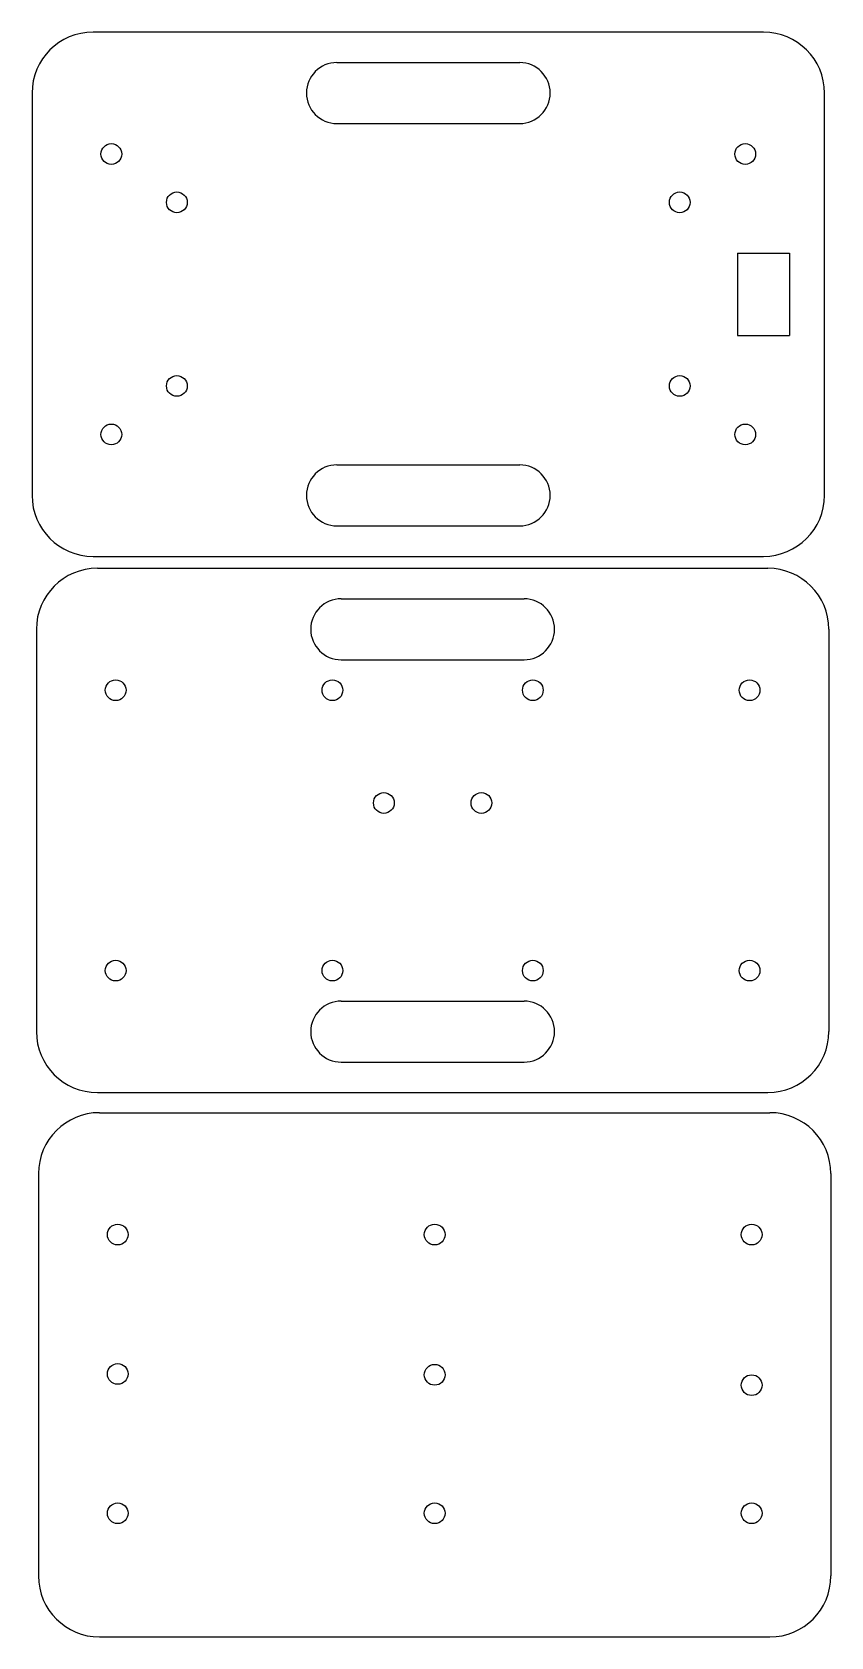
# Model space of a CAD drawing. Header units: millimetres. Extents: x -65 to 66, y -220 to 43.
import ezdxf

# ---------------------------------------------------------------- set-up
doc = ezdxf.new("R2010")
doc.units = ezdxf.units.MM

msp = doc.modelspace()

# ---------------------------------------------------------------- linework, layer by layer
at = {"color": 7, "linetype": 'Continuous', "lineweight": 25}
for p, q in [((55, 43), (-55, 43)), ((-15, 38), (15, 38)), ((-65, 33), (-65, -33)), ((65, -33), (65, 33)), ((-15, 28), (15, 28)), ((50.75, 6.75), (59.25, 6.75)), ((50.75, 6.75), (50.75, -6.75)), ((59.25, 6.75), (59.25, -6.75)), ((50.75, -6.75), (59.25, -6.75)), ((-15, -28), (15, -28)), ((-15, -38), (15, -38)), ((-55, -43), (55, -43)), ((-54.29, -44.96), (55.71, -44.96)), ((-14.29, -49.96), (15.71, -49.96)), ((-64.29, -54.96), (-64.29, -120.96)), ((65.71, -54.96), (65.71, -120.96)), ((-14.29, -59.96), (15.71, -59.96)), ((-14.29, -115.96), (15.71, -115.96)), ((-14.29, -125.96), (15.71, -125.96)), ((-54.29, -130.96), (55.71, -130.96)), ((-53.95, -134.26), (56.05, -134.26)), ((-63.95, -144.26), (-63.95, -210.26)), ((66.05, -144.26), (66.05, -210.26)), ((-53.95, -220.26), (56.05, -220.26))]:
    msp.add_line(p, q, dxfattribs=at)
for centre in [(-52, 23), (52, 23), (-41.25, 15.07), (41.25, 15.07), (-41.25, -15.05), (41.25, -15.05), (-52, -23), (52, -23), (-51.29, -64.96), (-15.73, -64.96), (17.15, -64.96), (52.71, -64.96), (-7.29, -83.46), (8.71, -83.46), (-51.29, -110.96), (-15.73, -110.96), (17.15, -110.96), (52.71, -110.96), (-50.95, -154.26), (1.05, -154.26), (53.05, -154.26), (-50.95, -177.12), (1.05, -177.26), (53.05, -178.96), (-50.95, -199.98), (1.05, -199.98), (53.05, -199.98)]:
    msp.add_circle(centre, 1.7, dxfattribs=at)
for centre, radius, start, end in [((-55, 33), 10, 90, 180), ((55, 33), 10, 0, 90), ((-15, 33), 5, 90, 270), ((15, 33), 5, 270, 90), ((-15, -33), 5, 90, 270), ((15, -33), 5, 270, 90), ((-55, -33), 10, 180, 270), ((55, -33), 10, 270, 0), ((-54.29, -54.96), 10, 90, 180), ((55.71, -54.96), 10, 0, 90), ((-14.29, -54.96), 5, 90, 270), ((15.71, -54.96), 5, 270, 90), ((-14.29, -120.96), 5, 90, 270), ((15.71, -120.96), 5, 270, 90), ((-54.29, -120.96), 10, 180, 270), ((55.71, -120.96), 10, 270, 0), ((-53.95, -144.26), 10, 90, 180), ((56.05, -144.26), 10, 0, 90), ((-53.95, -210.26), 10, 180, 270), ((56.05, -210.26), 10, 270, 0)]:
    msp.add_arc(centre, radius, start, end, dxfattribs=at)

doc.saveas('drawing.dxf')
